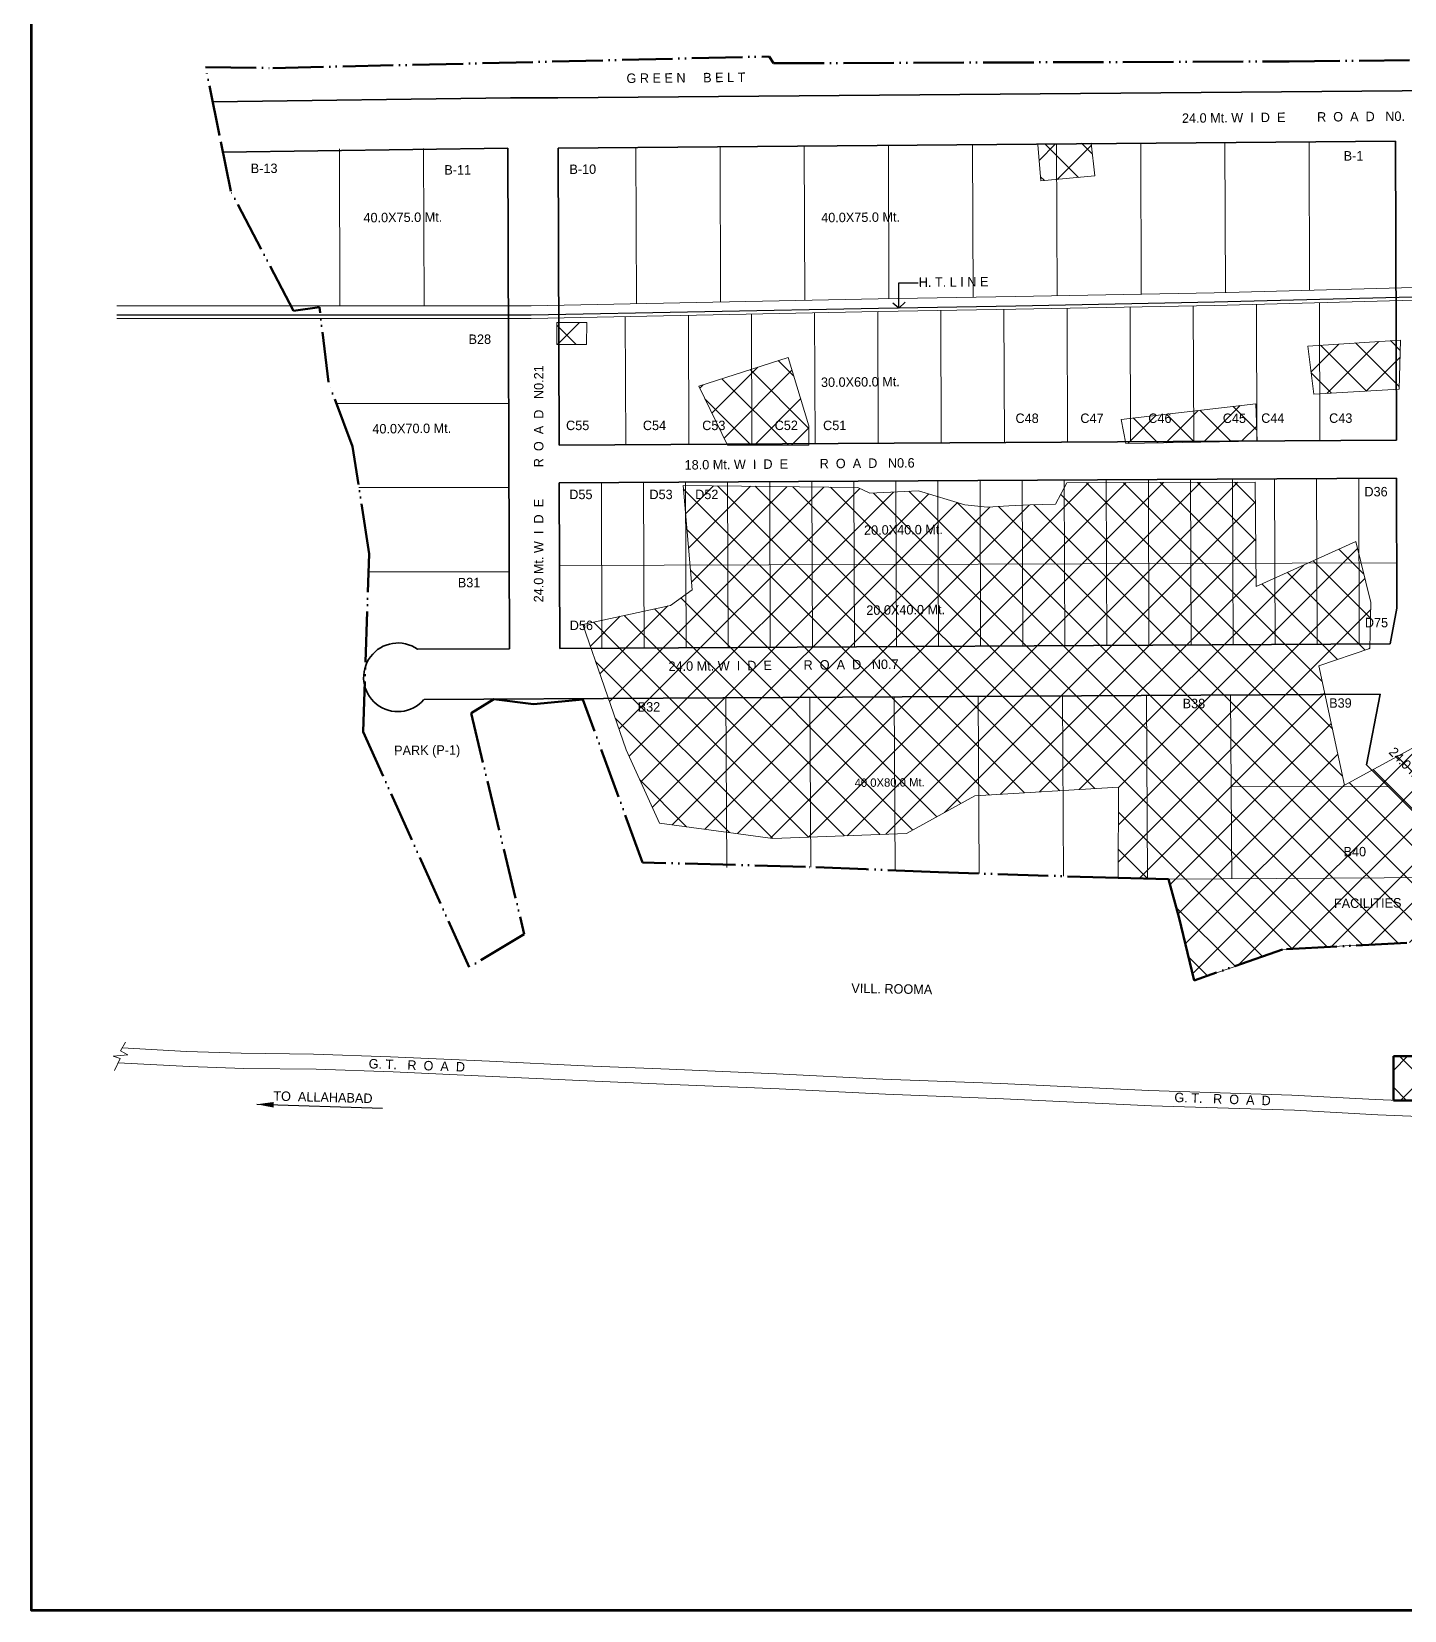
# Model space of a CAD drawing. Header units: inches. Extents: x 2755070 to 2758231, y 746334 to 747634.
# Drawn here: x 2755070 to 2755722, y 746334 to 747084 of the extents above; entities that cross this region are included whole.
import ezdxf

# ---------------------------------------------------------------- set-up
doc = ezdxf.new("R2010")
doc.units = ezdxf.units.IN
doc.header["$MEASUREMENT"] = 0
doc.linetypes.add('ACAD_ISO05W100', pattern=[33, 24, -3, 0, -3, 0, -3])
for name, color, linetype, lineweight in [('area acq', 7, 'Continuous', 5), ('bound old', 7, 'Continuous', 50), ('NH', 7, 'Continuous', 15), ('PLOT', 7, 'Continuous', 20), ('ROAD', 7, 'Continuous', 35)]:
    doc.layers.add(name, color=color, linetype=linetype, lineweight=lineweight)
doc.layers.add('H.T. LINE', color=7, linetype='Continuous')
doc.layers.add('TEXT', color=7, linetype='Continuous')
doc.styles.get("Standard").update_dxf_attribs({"font": 'comic.ttf'})
doc.dimstyles.get("Standard").update_dxf_attribs({"dimtxt": 6, "dimasz": 0.18, "dimexe": 0.18, "dimexo": 0.0625, "dimgap": 0.09, "dimtad": 0, "dimzin": 0, "dimdsep": 46, "dimtxsty": 'Standard', "dimcen": 0.09, "dimadec": 0, "dimazin": 0, "dimtfac": 1, "dimtofl": 0, "dimtmove": 0, "dimatfit": 3, "dimfxl": 0, "dimtolj": 1, "dimtzin": 0, "dimarcsym": 0})
pattern_1 = [(314.9958, (2756208.132, 746709.986), (8.83949, 8.83818), []), (44.9958, (2756208.132, 746709.986), (-8.83818, 8.83949), [])]

msp = doc.modelspace()

# ---------------------------------------------------------------- hatches: boundary and pattern name
at = {"layer": 'area acq', "ltscale": 0.25}
h = msp.add_hatch(dxfattribs=at)
h.set_pattern_fill('ANSI37', color=256, scale=100, style=0)
h.set_pattern_definition(pattern_1)
h.paths.add_polyline_path([(2755439.293, 746887.58), (2755439.293, 746896.669), (2755429.436, 746929.236), (2755386.972, 746915.603), (2755400.621, 746887.58)])
h.paths.add_polyline_path([(2755333.697, 746935.381), (2755333.71, 746945.9), (2755319.482, 746945.91), (2755319.482, 746935.37)])
h.paths.add_polyline_path([(2755575.282, 747015.519), (2755573.539, 747031.187), (2755548.123, 747030.534), (2755549.653, 747013.17)])
h.paths.add_polyline_path([(2755652.409, 746889.521), (2755651.836, 746907.241), (2755587.741, 746899.81), (2755590.03, 746888.378)])
h.paths.add_polyline_path([(2755719.938, 746914.1), (2755720.51, 746937.536), (2755676.444, 746934.678), (2755679.306, 746911.814)])
h = msp.add_hatch(dxfattribs=at)
h.set_pattern_fill('ANSI37', color=256, scale=100, style=0)
h.set_pattern_definition(pattern_1)
h.paths.add_polyline_path([(2755331.877, 746802.35), (2755373.495, 746811.354), (2755383.852, 746818.825), (2755379.492, 746868.396), (2755462.547, 746867.453), (2755468.324, 746864.712), (2755491.431, 746865.866), (2755513.527, 746859.23), (2755524.214, 746858.076), (2755534.383, 746858.644), (2755544.552, 746859.211), (2755550.545, 746859.356), (2755556.539, 746859.5), (2755561.874, 746869.702), (2755591.521, 746869.871), (2755651.545, 746869.883), (2755651.979, 746820.333), (2755699.271, 746841.708), (2755706.405, 746812.733), (2755705.929, 746790.884), (2755681.73, 746782.716), (2755693.887, 746725.912), (2755741.915, 746752.007), (2755746.932, 746726.826), (2755771.785, 746743.972), (2755780.725, 746750.759), (2755788.056, 746755.402), (2755793.241, 746757.01), (2755797.89, 746751.652), (2755804.595, 746745.579), (2755811.3, 746739.507), (2755824.227, 746727.967), (2755837.155, 746716.428), (2755846.452, 746706.962), (2755826.606, 746695.532), (2755856.94, 746652.544), (2755870.457, 746649.664), (2755887.092, 746627.757), (2755900.699, 746623.575), (2755928.611, 746632.636), (2755940.615, 746600.333), (2755891.496, 746596.243), (2755869.097, 746619.213), (2755846.697, 746642.182), (2755824.913, 746647.89), (2755796.907, 746654.399), (2755754.82, 746614.121), (2755759.718, 746591.838), (2755767.184, 746576.038), (2755717.184, 746576.038), (2755717.184, 746597.038), (2755731.184, 746597.038), (2755731.184, 746607.038), (2755754.766, 746614.09), (2755751.085, 746633.599), (2755747.404, 746653.108), (2755723.482, 746650.935), (2755696.989, 746649.75), (2755664.466, 746647.804), (2755645.052, 746640.878), (2755622.403, 746633.029), (2755619.266, 746646.158), (2755616.49, 746657.781), (2755614.164, 746667.514), (2755610.275, 746681.295), (2755586.273, 746681.803), (2755586.538, 746724.946), (2755518.215, 746720.786), (2755485.777, 746702.913), (2755422.214, 746700.623), (2755368.325, 746707.868), (2755352.457, 746742.636)])

# ---------------------------------------------------------------- linework, layer by layer
at = {"lineweight": 60, "ltscale": 0.25}
msp.add_lwpolyline([(2755069.845, 747249.397), (2758230.552, 747249.397), (2758230.552, 746333.575), (2755069.845, 746333.575)], close=True, dxfattribs=at)
at = {"layer": 'area acq'}
for points in [[(2755575.282, 747015.519), (2755573.539, 747031.187), (2755548.123, 747030.534), (2755549.653, 747013.17), (2755575.282, 747015.519)], [(2755720.51, 746937.536), (2755676.444, 746934.678), (2755679.306, 746911.814), (2755719.938, 746914.1), (2755720.51, 746937.536)], [(2755400.621, 746887.58), (2755386.972, 746915.603), (2755429.436, 746929.236), (2755439.293, 746896.669), (2755439.293, 746887.58), (2755400.621, 746887.58)], [(2755651.836, 746907.241), (2755587.741, 746899.81), (2755590.03, 746888.378), (2755652.409, 746889.521), (2755651.836, 746907.241)], [(2755331.877, 746802.35), (2755373.495, 746811.354), (2755383.852, 746818.825), (2755379.492, 746868.396), (2755462.547, 746867.453), (2755468.324, 746864.712), (2755491.431, 746865.866), (2755513.527, 746859.23), (2755524.214, 746858.076), (2755534.383, 746858.644), (2755544.552, 746859.211), (2755550.545, 746859.356), (2755556.539, 746859.5), (2755561.874, 746869.702), (2755591.521, 746869.871), (2755651.545, 746869.883), (2755651.979, 746820.333), (2755699.271, 746841.708), (2755706.405, 746812.733), (2755705.929, 746790.884), (2755681.73, 746782.716), (2755693.887, 746725.912), (2755741.915, 746752.007)], [(2755723.482, 746650.935), (2755696.989, 746649.75), (2755664.466, 746647.804), (2755645.052, 746640.878), (2755622.403, 746633.029), (2755619.266, 746646.158), (2755616.49, 746657.781), (2755614.164, 746667.514), (2755610.275, 746681.295), (2755586.273, 746681.803), (2755586.538, 746724.946), (2755518.215, 746720.786), (2755485.777, 746702.913), (2755422.214, 746700.623), (2755368.325, 746707.868), (2755352.457, 746742.636), (2755331.877, 746802.35)], [(2755767.184, 746576.038), (2755717.184, 746576.038), (2755717.184, 746597.038), (2755731.184, 746597.038)]]:
    msp.add_lwpolyline(points, dxfattribs=at)
msp.add_lwpolyline([(2755319.482, 746945.91), (2755333.71, 746945.9), (2755333.697, 746935.381), (2755319.482, 746935.37)], close=True, dxfattribs=at)
at = {"layer": 'bound old', "linetype": 'ACAD_ISO05W100'}
for points in [[(2755227.54, 746751.245), (2755230.262, 746835.965), (2755222.386, 746886.858), (2755210.959, 746917.445), (2755206.629, 746953.162), (2755194.398, 746951.381), (2755164.563, 747008.242), (2755159.205, 747034.824), (2755152.567, 747067.282), (2755184.575, 747066.795), (2755420.405, 747072.322), (2755422.584, 747069.106), (2755667.683, 747069.968), (2755842.593, 747071.777), (2756060.043, 747069.949), (2756307.289, 747069.267), (2756461.42, 747071.047), (2756539.289, 747067.482), (2756716.943, 747070.191), (2756911.987, 747067.633), (2757192.734, 747065.021)], [(2755723.482, 746650.935), (2755664.466, 746647.804), (2755622.403, 746633.029), (2755619.266, 746646.158), (2755615.327, 746662.648), (2755610.275, 746681.295), (2755586.273, 746681.803), (2755500.874, 746684.518), (2755466.567, 746685.934), (2755437.646, 746687.067), (2755360.253, 746689.161), (2755331.946, 746766.674), (2755308.503, 746764.472), (2755289.627, 746766.85), (2755278.793, 746760.099), (2755304.027, 746655.11), (2755277.895, 746639.383), (2755227.54, 746751.245)], [(2755767.184, 746576.038), (2755717.184, 746576.038), (2755717.184, 746597.038), (2755731.184, 746597.038)]]:
    msp.add_lwpolyline(points, dxfattribs=at)
at = {"layer": 'H.T. LINE'}
msp.add_lwpolyline([(2757389.347, 746984.812), (2757148.734, 746980.806), (2756931.976, 746978.046), (2756596.465, 746975.053), (2756510.44, 746973.585), (2756450.647, 746969.953), (2756373.977, 746964.547), (2756297.41, 746960.301), (2756244.228, 746959.905), (2756129.394, 746958.446), (2756015.894, 746958.446), (2755908.753, 746963.614), (2755845.029, 746962.119), (2755745.003, 746958.425), (2755632.112, 746955.524), (2755537.629, 746953.697), (2755472.348, 746952.592), (2755307.342, 746949.329), (2755110.342, 746949.329)], dxfattribs=at)
at = {"layer": 'NH'}
for p, q in [((2755112.078, 746599.554), (2755114.516, 746603.693)), ((2755108.598, 746597.036), (2755115.574, 746597.71)), ((2755111.973, 746595.912), (2755108.598, 746597.036)), ((2755115.574, 746597.71), (2755112.078, 746599.554)), ((2755109.229, 746590.327), (2755111.973, 746595.912))]:
    msp.add_line(p, q, dxfattribs=at)
for points in [[(2755112.914, 746600.973), (2755143.508, 746599.348), (2755169.435, 746598.499), (2755203.861, 746598.074), (2755240.413, 746596.801), (2755287.591, 746594.678), (2755332.643, 746592.556), (2755372.862, 746590.864), (2755423.865, 746588.742), (2755474.442, 746586.195), (2755530.545, 746584.072), (2755600.927, 746580.681), (2755668.931, 746578.559), (2755708.458, 746576.436), (2755822.188, 746571.75), (2755889.341, 746570.052), (2755968.299, 746567.092), (2756040.553, 746563.696), (2756079.23, 746561.149), (2756127.257, 746558.602), (2756260.989, 746551.792), (2756316.667, 746549.245)], [(2755110.998, 746593.926), (2755144.784, 746592.131), (2755170.71, 746591.282), (2755205.137, 746590.858), (2755241.688, 746589.584), (2755288.866, 746587.462), (2755333.918, 746585.339), (2755374.137, 746583.647), (2755425.14, 746581.525), (2755475.717, 746578.978), (2755531.82, 746576.855), (2755602.202, 746573.465), (2755670.206, 746571.342), (2755709.733, 746569.219), (2755823.463, 746564.533), (2755890.616, 746562.835), (2755969.574, 746559.876), (2756041.828, 746556.479), (2756080.505, 746553.932), (2756128.532, 746551.385), (2756262.264, 746544.575), (2756317.942, 746542.028)]]:
    msp.add_lwpolyline(points, dxfattribs=at)
at = {"layer": 'PLOT'}
for p, q in [((2755637.1, 747031.523), (2755637.348, 746960.16)), ((2755677.1, 747031.661), (2755677.344, 746961.187)), ((2755216.153, 747028.441), (2755216.411, 746953.829)), ((2755256.153, 747028.58), (2755256.412, 746953.829)), ((2755357.107, 747029.041), (2755357.364, 746954.819)), ((2755397.107, 747029.369), (2755397.362, 746955.61)), ((2755437.106, 747029.696), (2755437.359, 746956.401)), ((2755477.105, 747030.024), (2755477.357, 746957.177)), ((2755517.104, 747030.351), (2755517.355, 746957.854)), ((2755557.103, 747030.764), (2755557.353, 746958.579)), ((2755597.102, 747031.006), (2755597.35, 746959.352)), ((2755382.052, 746949.306), (2755382.264, 746887.969)), ((2755412.05, 746949.899), (2755412.264, 746888.138)), ((2755442.048, 746950.492), (2755442.263, 746888.307)), ((2755472.046, 746951.085), (2755472.263, 746888.476)), ((2755502.044, 746951.594), (2755502.262, 746888.645)), ((2755532.043, 746952.102), (2755532.262, 746888.814)), ((2755562.041, 746952.669), (2755562.262, 746888.984)), ((2755592.039, 746953.249), (2755592.261, 746889.153)), ((2755622.037, 746953.829), (2755622.261, 746889.322)), ((2755652.035, 746954.535), (2755652.26, 746889.491)), ((2755682.033, 746955.306), (2755682.26, 746889.66)), ((2755352.053, 746948.713), (2755352.264, 746887.8)), ((2755340.703, 746869.735), (2755340.976, 746791.006)), ((2755360.703, 746869.847), (2755360.976, 746791.075)), ((2755380.703, 746869.96), (2755380.976, 746791.144)), ((2755400.703, 746870.073), (2755400.976, 746791.214)), ((2755420.702, 746870.186), (2755420.976, 746791.283)), ((2755440.702, 746870.298), (2755440.976, 746791.352)), ((2755460.702, 746870.411), (2755460.974, 746791.726)), ((2755480.702, 746870.524), (2755480.974, 746791.838)), ((2755500.701, 746870.636), (2755500.974, 746791.951)), ((2755520.701, 746870.749), (2755520.974, 746792.064)), ((2755540.701, 746870.862), (2755540.973, 746792.176)), ((2755560.701, 746870.974), (2755560.973, 746792.289)), ((2755580.7, 746871.087), (2755580.973, 746792.402)), ((2755600.7, 746871.2), (2755600.972, 746792.515)), ((2755620.7, 746871.313), (2755620.972, 746792.627)), ((2755640.699, 746871.425), (2755640.972, 746792.74)), ((2755660.699, 746871.538), (2755660.972, 746792.853)), ((2755680.699, 746871.651), (2755680.971, 746792.965)), ((2755700.699, 746871.763), (2755700.971, 746793.078)), ((2755320.84, 746830.279), (2755718.791, 746831.658)), ((2755640.301, 746681.464), (2755639.809, 746768.733)), ((2755400.267, 746686.739), (2755399.813, 746767.381)), ((2755440.267, 746686.964), (2755439.812, 746767.606)), ((2755480.276, 746685.368), (2755479.812, 746767.831)), ((2755520.285, 746683.901), (2755519.811, 746768.057)), ((2755560.293, 746682.629), (2755559.81, 746768.282)), ((2755600.3, 746681.506), (2755599.81, 746768.508)), ((2755640.055, 746725.098), (2755714.577, 746725.268)), ((2755610.275, 746681.295), (2755757.641, 746682.125))]:
    msp.add_line(p, q, dxfattribs=at)
at = {"layer": 'PLOT', "color": 3, "ltscale": 0.25}
msp.add_line((2755482.119, 746964.741), (2755482.119, 746964.741), dxfattribs=at)
at = {"layer": 'PLOT'}
for points in [[(2757389.272, 746989.311), (2757148.668, 746985.306), (2756931.927, 746982.546), (2756596.407, 746979.552), (2756510.265, 746978.083), (2756450.352, 746974.443), (2756373.694, 746969.038), (2756297.268, 746964.8), (2756244.182, 746964.404), (2756129.365, 746962.946), (2756016.002, 746962.946), (2755908.809, 746968.116), (2755844.893, 746966.617), (2755744.863, 746962.923), (2755632.011, 746960.022), (2755537.547, 746958.196), (2755472.265, 746957.091), (2755307.297, 746953.829), (2755110.342, 746953.829)], [(2757389.372, 746983.312), (2757148.756, 746979.306), (2756931.992, 746976.546), (2756596.485, 746973.553), (2756510.498, 746972.086), (2756450.745, 746968.456), (2756374.071, 746963.05), (2756297.457, 746958.801), (2756244.243, 746958.405), (2756129.404, 746956.946), (2756015.858, 746956.946), (2755908.734, 746962.113), (2755845.074, 746960.619), (2755745.05, 746956.925), (2755632.146, 746954.024), (2755537.656, 746952.197), (2755472.375, 746951.092), (2755307.357, 746947.829), (2755110.342, 746947.829)], [(2755296.446, 746907.357), (2755214.728, 746907.357)], [(2755296.711, 746867.357), (2755225.404, 746867.357)], [(2755296.85, 746827.357), (2755229.985, 746827.357)]]:
    msp.add_lwpolyline(points, dxfattribs=at)
at = {"layer": 'ROAD'}
for p, q in [((2755718.097, 747031.997), (2755718.59, 746889.864)), ((2755296.153, 747028.718), (2755296.977, 746790.801)), ((2755320.153, 747028.739), (2755320.641, 746887.622)), ((2755718.59, 746889.864), (2755320.641, 746887.622)), ((2755718.652, 746871.865), (2755320.704, 746869.622)), ((2755320.704, 746869.622), (2755320.976, 746790.937)), ((2755718.652, 746871.865), (2755718.866, 746810.044)), ((2755718.866, 746810.044), (2755715.575, 746793.16)), ((2755715.575, 746793.16), (2755320.976, 746790.937)), ((2755296.977, 746790.801), (2755253.346, 746790.556)), ((2755710.892, 746769.134), (2755256.378, 746766.572)), ((2755710.892, 746769.134), (2755704.341, 746735.523)), ((2755854.243, 746585.347), (2755704.341, 746735.523))]:
    msp.add_line(p, q, dxfattribs=at)
for points in [[(2755155.936, 747050.811), (2755297.489, 747052.739), (2755320.054, 747052.739), (2755721.376, 747056.025), (2756062.684, 747058.762), (2756081.743, 747058.762), (2756367.477, 747059.651)], [(2755320.153, 747028.739), (2755718.097, 747031.997)], [(2755160.808, 747026.875), (2755296.153, 747028.718)]]:
    msp.add_lwpolyline(points, dxfattribs=at)
msp.add_arc((2755243.993, 746777.19), 16.313, 55.018745, 319.392926, dxfattribs=at)
at = {"layer": 'TEXT'}
for p, q in [((2755482.119, 746952.757), (2755482.119, 746964.741)), ((2755482.119, 746964.741), (2755491.3, 746964.741)), ((2755482.119, 746952.757), (2755479.21, 746955.124)), ((2755482.119, 746952.757), (2755485.031, 746955.572))]:
    msp.add_line(p, q, dxfattribs=at)

# ---------------------------------------------------------------- texts
for s, height, rotation, p in [('G R E E N     B E L T', 4.5, 0.517763, (2755352.648, 747059.717)), ('24.0 Mt. W  I  D  E         R  O  A  D   N0. ', 4.5, 0.517763, (2755616.7, 747040.768)), ('40.0X75.0 Mt.', 4.5, 0.517763, (2755227.624, 746993.442)), ('40.0X75.0 Mt.', 4.5, 0.517763, (2755445.201, 746993.469)), ('H. T. L I N E', 4.5, 0.517763, (2755491.578, 746962.752)), ('24.0 Mt. W  I  D  E         R  O  A  D   N0.21', 4.5, 89.958729, (2755313.091, 746812.834)), ('30.0X60.0 Mt.', 4.5, 0.517763, (2755445.096, 746915.202)), ('40.0X70.0 Mt.', 4.5, 0.517763, (2755231.855, 746893.063)), ('18.0 Mt. W  I  D  E         R  O  A  D   N0.6', 4.5, 0.517763, (2755380.278, 746875.93)), ('20.0X40.0 Mt.', 4.5, 0.517763, (2755465.574, 746844.91)), ('20.0X40.0 Mt.', 4.5, 0.517763, (2755466.646, 746806.859)), ('24.0 Mt. W  I  D  E         R  O  A  D   N0.7', 4.5, 0.517763, (2755372.624, 746780.191)), ('PARK (P-1)', 4.5, 0.517763, (2755242.197, 746740.157)), ('24.0 Mt. W  I  D  E    R  O  A  D   N0.  16', 4.5, 314.634145, (2755714.653, 746741.284)), ('40.0X80.0 Mt.', 4, 0.517763, (2755461.097, 746725.037)), ('FACILITIES', 4.5, 0.517763, (2755688.928, 746667.45)), ('VILL. ROOMA', 4.5, 359, (2755459.487, 746627.183)), ('G. T.   R  O  A  D', 4.5, 358, (2755230.03, 746591.293)), (' TO  ALLAHABAD', 4.5, 358.571946, (2755183.039, 746575.977)), ('G. T.   R  O  A  D', 4.5, 358, (2755613.008, 746575.269))]:
    msp.add_text(s, height=height, rotation=rotation, dxfattribs=at).set_placement(p)
at = {"layer": 'TEXT', "char_height": 4.5, "width": 40.3815, "attachment_point": 1}
for s, insert, rotation in [('B-1', (2755693.532, 747027.335), 0.198433), ('B-13', (2755174.021, 747021.377), 0.198433), ('B-11', (2755266.032, 747020.67), 0.198433), ('B-10', (2755325.487, 747020.973), 0.198433), ('B28', (2755277.558, 746940.168), 0.122345), ('C55', (2755323.906, 746899.204), 359.947678), ('C43', (2755686.628, 746902.654), 359.947678), ('D55', (2755325.449, 746866.389), 359.947678), ('D36', (2755703.401, 746867.698), 359.947678), ('B31', (2755272.451, 746824.463), 0.122345), ('D56', (2755325.665, 746804.156), 359.947678), ('D75', (2755703.616, 746805.464), 359.947678), ('B32', (2755357.952, 746765.353), 0.122345), ('B38', (2755616.981, 746766.964), 0.122345), ('B39', (2755686.628, 746767.205), 0.122345), ('B40', (2755693.468, 746696.544), 0.122345)]:
    msp.add_mtext(s, dxfattribs=dict(at, insert=insert, rotation=rotation))
for s, insert in [('C54', (2755360.425, 746899.204)), ('C53', (2755388.62, 746899.204)), ('C52', (2755423.066, 746899.233)), ('C51', (2755446.084, 746899.204)), ('C48', (2755537.534, 746902.591)), ('C47', (2755568.374, 746902.591)), ('C46', (2755600.667, 746902.591)), ('C45', (2755636.084, 746902.591)), ('C44', (2755654.335, 746902.654)), ('D53', (2755363.528, 746866.389)), ('D52', (2755385.264, 746866.389))]:
    msp.add_mtext(s, dxfattribs=dict(at, insert=insert))

# ---------------------------------------------------------------- leaders
at = {"layer": 'TEXT', "ltscale": 0.25}
msp.add_leader([(2755176.906, 746574.197), (2755236.647, 746572.418)], dimstyle='Standard', override={"dimasz": 8, "dimgap": 0.09, "dimtad": 0}, dxfattribs=at)

doc.saveas('drawing.dxf')
